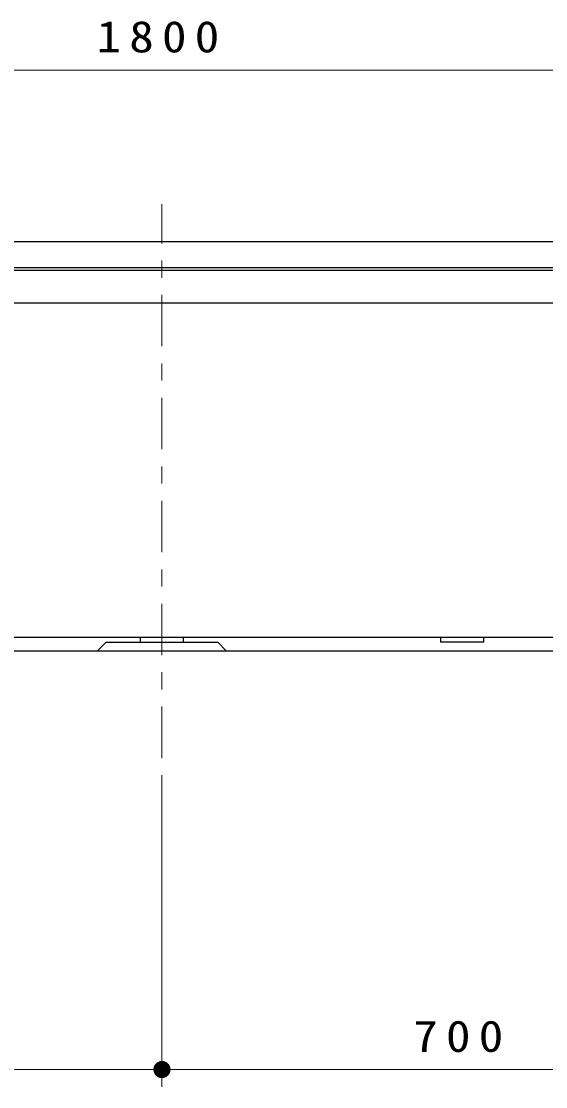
# Model space of a CAD drawing. Units: millimetres on the paper, scale 1:20. Extents: x -385 to 0, y 0 to 267.
# Drawn here: x -276.4 to -245.8, y 91.9 to 154 of the extents above; entities that cross this region are included whole.
import ezdxf

# ---------------------------------------------------------------- set-up
doc = ezdxf.new("R2010")
doc.units = ezdxf.units.MM
doc.linetypes.add('USER2', pattern=[6, 3, -1, 1, -1])
doc.layers.add('LY_1', color=7, linetype='Continuous', lineweight=25)
doc.styles.add('ＭＳ ゴシック', font='')
doc.styles.get('ＭＳ ゴシック').set_extended_font_data('MS Gothic')

# ---------------------------------------------------------------- blocks, each defined once
blk = doc.blocks.new('filled_dot')
at = {"color": 0, "linetype": 'Continuous', "lineweight": -2, "const_width": 1.25}
blk.add_lwpolyline([(-0.625, 0, 1), (0.625, 0, 1)], format="xyb", close=True, dxfattribs=at)

msp = doc.modelspace()

# ---------------------------------------------------------------- linework, layer by layer
at = {"layer": 'LY_1', "lineweight": 13}
for p, q in [((-313.206, 151.17), (-223.206, 151.17)), ((-268.206, 110.069), (-268.206, 91.917)), ((-268.206, 92.917), (-303.206, 92.917)), ((-233.206, 92.917), (-268.206, 92.917))]:
    msp.add_line(p, q, dxfattribs=at)
at = {"layer": 'LY_1', "linetype": 'USER2', "lineweight": 13}
msp.add_line((-268.206, 111.069), (-268.206, 143.351), dxfattribs=at)
at = {"layer": 'LY_1', "color": 70}
for p, q in [((-312.956, 141.17), (-223.456, 141.17)), ((-312.956, 139.67), (-223.456, 139.67))]:
    msp.add_line(p, q, dxfattribs=at)
at = {"layer": 'LY_1'}
for p, q in [((-312.956, 139.67), (-223.456, 139.67)), ((-312.956, 139.51), (-223.456, 139.51)), ((-292.231, 137.61), (-244.181, 137.61)), ((-312.006, 118.125), (-224.406, 118.125)), ((-269.456, 117.825), (-269.456, 118.125)), ((-266.956, 117.825), (-266.956, 118.125)), ((-251.956, 117.825), (-251.956, 118.125)), ((-249.456, 117.825), (-249.456, 118.125)), ((-271.456, 117.825), (-271.956, 117.325)), ((-271.456, 117.825), (-264.956, 117.825)), ((-269.456, 117.825), (-266.956, 117.825)), ((-264.456, 117.325), (-264.956, 117.825)), ((-249.456, 117.825), (-251.956, 117.825)), ((-299.456, 117.325), (-223.206, 117.325))]:
    msp.add_line(p, q, dxfattribs=at)

# ---------------------------------------------------------------- block references
at = {"layer": 'LY_1', "lineweight": 13, "xscale": 0.4, "yscale": 0.4, "rotation": 180}
msp.add_blockref('filled_dot', (-268.206, 92.917), dxfattribs=at)
at = {"layer": 'LY_1', "lineweight": 13, "xscale": 0.4, "yscale": 0.4}
msp.add_blockref('filled_dot', (-268.206, 92.917), dxfattribs=at)

# ---------------------------------------------------------------- texts
at = {"layer": 'LY_1', "char_height": 1.833, "attachment_point": 8, "style": 'ＭＳ ゴシック'}
for s, insert in [('\\T1.33;\\W1.15;1800', (-268.206, 152.17)), ('\\T1.33;\\W1.15;700', (-250.706, 93.917))]:
    msp.add_mtext(s, dxfattribs=dict(at, insert=insert))

doc.saveas('drawing.dxf')
